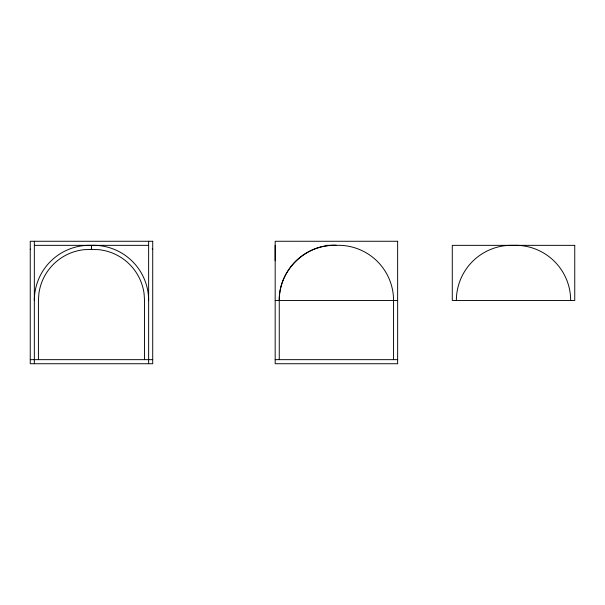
<?xml version="1.0" encoding="UTF-8"?>
<svg xmlns="http://www.w3.org/2000/svg" width="605" height="605" viewBox="0 0 605 605"><rect width="100%" height="100%" fill="white"/><g stroke="black" fill="none" stroke-linecap="round" stroke-linejoin="round"><path stroke-width="0.91" d="M275.177 260.763L275.177 245.35M279.26 359.65L279.26 300.458C278.587 270.246 306.243 243.581 336.41 245.35A55.146 55.146 0 0 1 393.56 300.458L393.56 359.65M34.334 245.35L148.633 245.35M326.05 245.35L336.41 245.35A55.146 55.146 0 0 0 279.26 300.458M275.177 300.458L397.644 300.458M30.25 359.65L152.717 359.65M275.177 359.65L397.644 359.65M148.633 241.266L148.633 363.734M144.55 359.65L144.55 300.594L144.081 293.644A51.054 51.054 0 0 0 98.464 249.646L91.355 249.434L91.484 245.35A55.146 55.146 0 0 1 148.633 300.458M38.417 359.65L38.417 300.594L38.879 293.644A51.054 51.054 0 0 1 84.503 249.646L91.605 249.434L91.484 245.35A55.146 55.146 0 0 0 34.334 300.458M34.334 241.266L34.334 363.734M152.717 249.434A6.579 6.579 0 0 1 152.18 248.867M30.522 249.154A6.579 6.579 0 0 1 30.25 249.434M570.666 300.458A55.146 55.146 0 0 0 513.516 245.35A55.146 55.146 0 0 0 456.367 300.458M152.717 241.266L30.25 241.266L30.25 363.734L152.717 363.734L152.717 241.266M397.644 241.266L275.177 241.266L275.177 363.734L397.644 363.734L397.644 241.266M574.75 245.35L452.283 245.35L452.283 300.458L574.75 300.458L574.75 245.35"/></g></svg>
